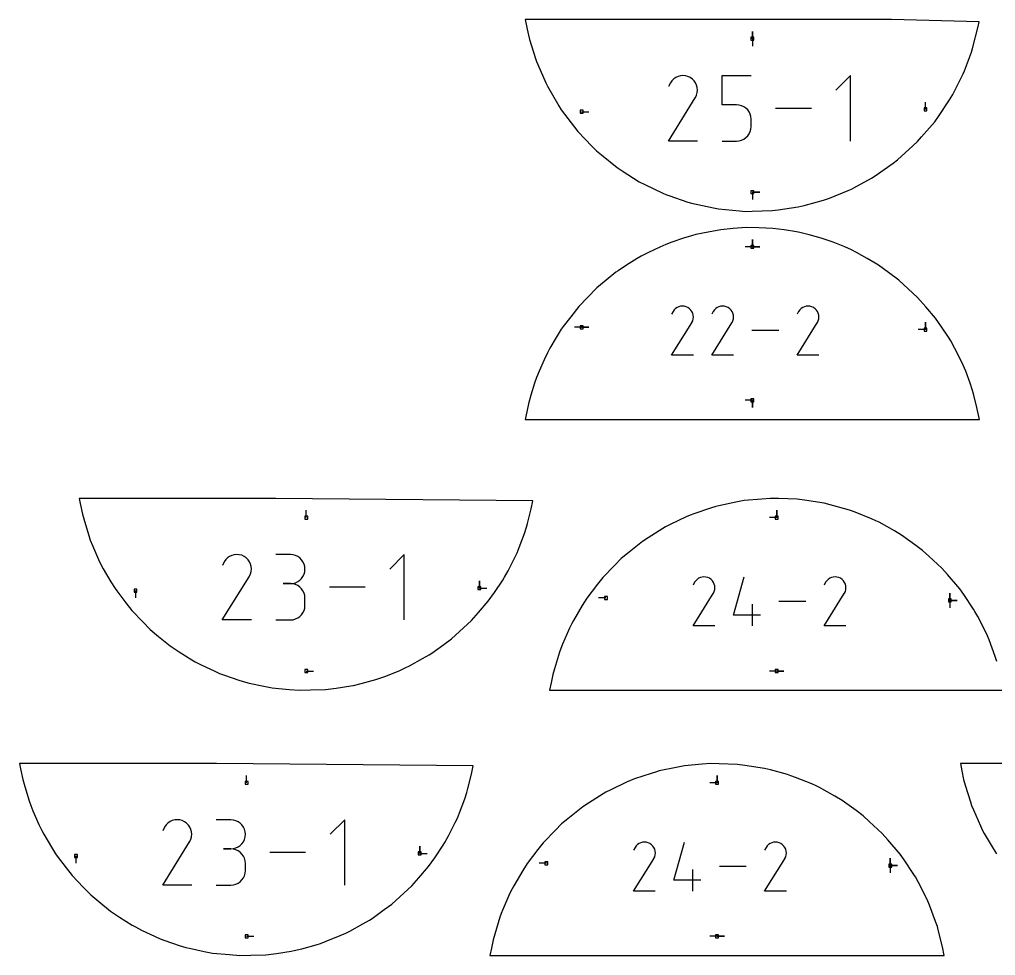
# Model space of a CAD drawing. Extents: x 0 to 800, y 0 to 1000.
# Drawn here: x 343.5 to 534.2, y 234.8 to 417.6 of the extents above; entities that cross this region are included whole.
import ezdxf

# ---------------------------------------------------------------- set-up
doc = ezdxf.new("R2010")
doc.units = 0
doc.header["$MEASUREMENT"] = 0
for name, color, linetype in [('annotation', 7, 'Continuous'), ('boundary', 7, 'Continuous'), ('hole', 7, 'Continuous')]:
    doc.layers.add(name, color=color, linetype=linetype)

msp = doc.modelspace()

# ---------------------------------------------------------------- linework, layer by layer
at = {"layer": 'annotation', "color": 1}
for p, q in [((486.708751, 413.885372), (486.708751, 415.314122)), ((486.708751, 413.885372), (486.708751, 415.314122)), ((486.708751, 415.314122), (486.708751, 413.885372)), ((486.708751, 413.885372), (486.708751, 412.456622)), ((471.749075, 406.295895), (471.345951, 406.017911)), ((472.1897, 406.498978), (471.749075, 406.295895)), ((472.657033, 406.624356), (472.1897, 406.498978)), ((473.140283, 406.669225), (472.657033, 406.624356)), ((473.628659, 406.630783), (473.140283, 406.669225)), ((474.111368, 406.506225), (473.628659, 406.630783)), ((474.57762, 406.292749), (474.111368, 406.506225)), ((474.994632, 405.99663), (474.57762, 406.292749)), ((474.57762, 406.292749), (474.57762, 406.292749)), ((480.784055, 400.978401), (480.784055, 406.669537)), ((480.784055, 406.669537), (486.459964, 406.669537)), ((505.874425, 406.669537), (503.033264, 403.827575)), ((505.874425, 393.889526), (505.874425, 406.669537)), ((470.695369, 405.248452), (470.322692, 404.533554)), ((470.991118, 405.667829), (470.695369, 405.248452)), ((471.345951, 406.017911), (470.991118, 405.667829)), ((475.343299, 405.64129), (474.994632, 405.99663)), ((475.620521, 405.237618), (475.343299, 405.64129)), ((475.823198, 404.796505), (475.620521, 405.237618)), ((475.94823, 404.328842), (475.823198, 404.796505)), ((475.992516, 403.845519), (475.94823, 404.328842)), ((475.565673, 402.340515), (475.571685, 402.348339)), ((475.571685, 402.348339), (475.57748, 402.356296)), ((475.57748, 402.356296), (475.583097, 402.36445)), ((475.583097, 402.36445), (475.588575, 402.372868)), ((475.588575, 402.372868), (475.593955, 402.381616)), ((475.593955, 402.381616), (475.599275, 402.390759)), ((475.599275, 402.390759), (475.604575, 402.400365)), ((475.604575, 402.400365), (475.609895, 402.410498)), ((475.609895, 402.410498), (475.826448, 402.875456)), ((475.609895, 402.410498), (475.609895, 402.410498)), ((475.826448, 402.875456), (475.952955, 403.357427)), ((475.952955, 403.357427), (475.992516, 403.845519)), ((470.314677, 393.889422), (475.559403, 402.332757)), ((475.559403, 402.332757), (475.565673, 402.340515)), ((475.559403, 402.332757), (475.559403, 402.332757)), ((483.622009, 400.978401), (480.784055, 400.978401)), ((484.131578, 400.932851), (483.622009, 400.978401)), ((484.61141, 400.801482), (484.131578, 400.932851)), ((485.053439, 400.592218), (484.61141, 400.801482)), ((485.449596, 400.312979), (485.053439, 400.592218)), ((520.538358, 400.083436), (520.538358, 401.512186)), ((453.355395, 399.607186), (454.784145, 399.607186)), ((485.791816, 399.971689), (485.449596, 400.312979)), ((486.07203, 399.576269), (485.791816, 399.971689)), ((486.28217, 399.134641), (486.07203, 399.576269)), ((486.414171, 398.654729), (486.28217, 399.134641)), ((486.459964, 398.144454), (486.414171, 398.654729)), ((498.241562, 400.279531), (491.25367, 400.279531)), ((486.414144, 396.220163), (486.459964, 396.730686)), ((486.459964, 396.730686), (486.459964, 398.144454)), ((486.459964, 398.144454), (486.459964, 398.144454)), ((485.449267, 394.557955), (485.791552, 394.900443)), ((485.791552, 394.900443), (486.071851, 395.297)), ((486.071851, 395.297), (486.282078, 395.739588)), ((486.282078, 395.739588), (486.414144, 396.220163)), ((475.990586, 393.889422), (470.314677, 393.889422)), ((480.784055, 393.889526), (483.622009, 393.889526)), ((483.622009, 393.889526), (484.131367, 393.935323)), ((483.622009, 393.889526), (483.622009, 393.889526)), ((484.131367, 393.935323), (484.611087, 394.067354)), ((484.611087, 394.067354), (485.053083, 394.277579)), ((485.053083, 394.277579), (485.449267, 394.557955)), ((486.708751, 383.899798), (488.137501, 383.899798)), ((486.708751, 383.899798), (488.137501, 383.899798)), ((488.137501, 383.899798), (486.708751, 383.899798)), ((486.708751, 383.899798), (486.708751, 382.471048)), ((486.708751, 373.228767), (486.708751, 374.657517)), ((486.708751, 373.228767), (486.708751, 374.657517)), ((486.708751, 374.657517), (486.708751, 373.228767)), ((486.708751, 373.228767), (486.708751, 374.657517)), ((486.708751, 374.657517), (486.708751, 373.228767)), ((486.708751, 373.228767), (485.280001, 373.228767)), ((486.708751, 373.228767), (488.137501, 373.228767)), ((486.708751, 373.228767), (488.137501, 373.228767)), ((488.137501, 373.228767), (486.708751, 373.228767)), ((471.207477, 360.575589), (470.927969, 360.039415)), ((471.429289, 360.890121), (471.207477, 360.575589)), ((471.695413, 361.152683), (471.429289, 360.890121)), ((471.997757, 361.361171), (471.695413, 361.152683)), ((472.328225, 361.513483), (471.997757, 361.361171)), ((472.678725, 361.607516), (472.328225, 361.513483)), ((473.041163, 361.641168), (472.678725, 361.607516)), ((473.407444, 361.612337), (473.041163, 361.641168)), ((473.769476, 361.518918), (473.407444, 361.612337)), ((474.119165, 361.358811), (473.769476, 361.518918)), ((474.431924, 361.136722), (474.119165, 361.358811)), ((474.119165, 361.358811), (474.119165, 361.358811)), ((474.693424, 360.870217), (474.431924, 361.136722)), ((474.901341, 360.567463), (474.693424, 360.870217)), ((475.053349, 360.236628), (474.901341, 360.567463)), ((479.060234, 360.575589), (478.780726, 360.039415)), ((479.282045, 360.890121), (479.060234, 360.575589)), ((479.54817, 361.152683), (479.282045, 360.890121)), ((479.850513, 361.361171), (479.54817, 361.152683)), ((480.180982, 361.513483), (479.850513, 361.361171)), ((480.531482, 361.607516), (480.180982, 361.513483)), ((480.893919, 361.641168), (480.531482, 361.607516)), ((481.260201, 361.612337), (480.893919, 361.641168)), ((481.622233, 361.518918), (481.260201, 361.612337)), ((481.971922, 361.358811), (481.622233, 361.518918)), ((482.284681, 361.136722), (481.971922, 361.358811)), ((481.971922, 361.358811), (481.971922, 361.358811)), ((482.546181, 360.870217), (482.284681, 361.136722)), ((482.754098, 360.567463), (482.546181, 360.870217)), ((482.906106, 360.236628), (482.754098, 360.567463)), ((495.748287, 360.575589), (495.468779, 360.039415)), ((495.970099, 360.890121), (495.748287, 360.575589)), ((496.236223, 361.152683), (495.970099, 360.890121)), ((496.538567, 361.361171), (496.236223, 361.152683)), ((496.869035, 361.513483), (496.538567, 361.361171)), ((497.219535, 361.607516), (496.869035, 361.513483)), ((497.581973, 361.641168), (497.219535, 361.607516)), ((497.948255, 361.612337), (497.581973, 361.641168)), ((498.310287, 361.518918), (497.948255, 361.612337)), ((498.659975, 361.358811), (498.310287, 361.518918)), ((498.972734, 361.136722), (498.659975, 361.358811)), ((498.659975, 361.358811), (498.659975, 361.358811)), ((499.234235, 360.870217), (498.972734, 361.136722)), ((499.442151, 360.567463), (499.234235, 360.870217)), ((499.594159, 360.236628), (499.442151, 360.567463)), ((474.893371, 358.447123), (475.055786, 358.795842)), ((475.147123, 359.885881), (475.053349, 360.236628)), ((475.055786, 358.795842), (475.150666, 359.15732)), ((475.180337, 359.523389), (475.147123, 359.885881)), ((475.150666, 359.15732), (475.180337, 359.523389)), ((482.746128, 358.447123), (482.908543, 358.795842)), ((482.999879, 359.885881), (482.906106, 360.236628)), ((482.908543, 358.795842), (483.003423, 359.15732)), ((483.033094, 359.523389), (482.999879, 359.885881)), ((483.003423, 359.15732), (483.033094, 359.523389)), ((499.434181, 358.447123), (499.596597, 358.795842)), ((499.687933, 359.885881), (499.594159, 360.236628)), ((499.596597, 358.795842), (499.691477, 359.15732)), ((499.721147, 359.523389), (499.687933, 359.885881)), ((499.691477, 359.15732), (499.721147, 359.523389)), ((453.355395, 357.521469), (451.926645, 357.521469)), ((453.355395, 357.521469), (454.784145, 357.521469)), ((453.355395, 357.521469), (454.784145, 357.521469)), ((454.784145, 357.521469), (453.355395, 357.521469)), ((470.921958, 352.056316), (474.855502, 358.388817)), ((474.855502, 358.388817), (474.860205, 358.394636)), ((474.855502, 358.388817), (474.855502, 358.388817)), ((474.860205, 358.394636), (474.864714, 358.400504)), ((474.864714, 358.400504), (474.86906, 358.406471)), ((474.86906, 358.406471), (474.873273, 358.412587)), ((474.873273, 358.412587), (474.877382, 358.4189)), ((474.877382, 358.4189), (474.881416, 358.425461)), ((474.881416, 358.425461), (474.885406, 358.432319)), ((474.885406, 358.432319), (474.889381, 358.439523)), ((474.889381, 358.439523), (474.893371, 358.447123)), ((474.893371, 358.447123), (474.893371, 358.447123)), ((478.774715, 352.056316), (482.708259, 358.388817)), ((482.708259, 358.388817), (482.712962, 358.394636)), ((482.708259, 358.388817), (482.708259, 358.388817)), ((482.712962, 358.394636), (482.717471, 358.400504)), ((482.717471, 358.400504), (482.721817, 358.406471)), ((482.721817, 358.406471), (482.72603, 358.412587)), ((482.72603, 358.412587), (482.730138, 358.4189)), ((482.730138, 358.4189), (482.734173, 358.425461)), ((482.734173, 358.425461), (482.738163, 358.432319)), ((482.738163, 358.432319), (482.742138, 358.439523)), ((482.742138, 358.439523), (482.746128, 358.447123)), ((482.746128, 358.447123), (482.746128, 358.447123)), ((491.868568, 356.848898), (486.62765, 356.848898)), ((495.462769, 352.056316), (499.396313, 358.388817)), ((499.396313, 358.388817), (499.401015, 358.394636)), ((499.396313, 358.388817), (499.396313, 358.388817)), ((499.401015, 358.394636), (499.405524, 358.400504)), ((499.405524, 358.400504), (499.409871, 358.406471)), ((499.409871, 358.406471), (499.414083, 358.412587)), ((499.414083, 358.412587), (499.418192, 358.4189)), ((499.418192, 358.4189), (499.422226, 358.425461)), ((499.422226, 358.425461), (499.426216, 358.432319)), ((499.426216, 358.432319), (499.430191, 358.439523)), ((499.430191, 358.439523), (499.434181, 358.447123)), ((499.434181, 358.447123), (499.434181, 358.447123)), ((520.538358, 357.045219), (519.109608, 357.045219)), ((520.538358, 357.045219), (520.538358, 358.473969)), ((520.538358, 357.045219), (520.538358, 358.473969)), ((520.538358, 358.473969), (520.538358, 357.045219)), ((475.17889, 352.056316), (470.921958, 352.056316)), ((483.031646, 352.056316), (478.774715, 352.056316)), ((499.7197, 352.056316), (495.462769, 352.056316)), ((486.708751, 343.242469), (485.280001, 343.242469)), ((486.708751, 343.242469), (486.708751, 341.813719)), ((486.708751, 343.242469), (486.708751, 341.813719)), ((486.708751, 341.813719), (486.708751, 343.242469)), ((399.54231, 320.333555), (399.54231, 321.762305)), ((491.458514, 320.333194), (491.458514, 321.761944)), ((491.458514, 320.333194), (491.458514, 321.761944)), ((491.458514, 321.761944), (491.458514, 320.333194)), ((491.458514, 320.333194), (490.029764, 320.333194)), ((384.582634, 312.743717), (384.17951, 312.465733)), ((385.023259, 312.946799), (384.582634, 312.743717)), ((385.490592, 313.072177), (385.023259, 312.946799)), ((385.973842, 313.117047), (385.490592, 313.072177)), ((386.462218, 313.078604), (385.973842, 313.117047)), ((386.944927, 312.954047), (386.462218, 313.078604)), ((387.411179, 312.74057), (386.944927, 312.954047)), ((387.828191, 312.444452), (387.411179, 312.74057)), ((387.411179, 312.74057), (387.411179, 312.74057)), ((396.455568, 313.102531), (393.617614, 313.102531)), ((396.965981, 313.056718), (396.455568, 313.102531)), ((397.446262, 312.92469), (396.965981, 313.056718)), ((397.888423, 312.714567), (397.446262, 312.92469)), ((418.707984, 313.117358), (415.866823, 310.275397)), ((418.707984, 300.337347), (418.707984, 313.117358)), ((383.528928, 311.696274), (383.156251, 310.981375)), ((383.824677, 312.11565), (383.528928, 311.696274)), ((384.17951, 312.465733), (383.824677, 312.11565)), ((388.176858, 312.089111), (387.828191, 312.444452)), ((388.45408, 311.685439), (388.176858, 312.089111)), ((388.656757, 311.244326), (388.45408, 311.685439)), ((388.781789, 310.776663), (388.656757, 311.244326)), ((398.284475, 312.434471), (397.888423, 312.714567)), ((398.62643, 312.092521), (398.284475, 312.434471)), ((398.906301, 311.696838), (398.62643, 312.092521)), ((399.116099, 311.25554), (398.906301, 311.696838)), ((399.247835, 310.776749), (399.116099, 311.25554)), ((388.443454, 308.858319), (388.660007, 309.323278)), ((388.660007, 309.323278), (388.786514, 309.805248)), ((388.826075, 310.29334), (388.781789, 310.776663)), ((388.786514, 309.805248), (388.826075, 310.29334)), ((398.906301, 308.834691), (399.116099, 309.277385)), ((399.116099, 309.277385), (399.247835, 309.758034)), ((399.293523, 310.268584), (399.247835, 310.776749)), ((399.247835, 309.758034), (399.293523, 310.268584)), ((399.293523, 310.268584), (399.293523, 310.268584)), ((383.148236, 300.337243), (388.392962, 308.780578)), ((388.392962, 308.780578), (388.399232, 308.788336)), ((388.392962, 308.780578), (388.392962, 308.780578)), ((388.399232, 308.788336), (388.405244, 308.796161)), ((388.405244, 308.796161), (388.411039, 308.804117)), ((388.411039, 308.804117), (388.416656, 308.812271)), ((388.416656, 308.812271), (388.422134, 308.820689)), ((388.422134, 308.820689), (388.427514, 308.829437)), ((388.427514, 308.829437), (388.432834, 308.838581)), ((388.432834, 308.838581), (388.438134, 308.848186)), ((388.438134, 308.848186), (388.443454, 308.858319)), ((388.443454, 308.858319), (388.443454, 308.858319)), ((396.455568, 307.426623), (395.034588, 307.426623)), ((395.034588, 307.426623), (396.455568, 307.426623)), ((396.455568, 307.426623), (396.965981, 307.472447)), ((396.965981, 307.380809), (396.455568, 307.426623)), ((396.455568, 307.426623), (396.455568, 307.426623)), ((396.965981, 307.472447), (397.446262, 307.604552)), ((397.446262, 307.248781), (396.965981, 307.380809)), ((397.446262, 307.604552), (397.888423, 307.814883)), ((397.888423, 307.038659), (397.446262, 307.248781)), ((397.888423, 307.814883), (398.284475, 308.095386)), ((398.284475, 306.758563), (397.888423, 307.038659)), ((398.284475, 308.095386), (398.62643, 308.438007)), ((398.62643, 308.438007), (398.906301, 308.834691)), ((433.371917, 306.531258), (433.371917, 307.960008)), ((433.371917, 306.531258), (433.371917, 307.960008)), ((433.371917, 307.960008), (433.371917, 306.531258)), ((475.425396, 307.680377), (475.145888, 307.144204)), ((475.647208, 307.99491), (475.425396, 307.680377)), ((475.913332, 308.257472), (475.647208, 307.99491)), ((476.215676, 308.46596), (475.913332, 308.257472)), ((476.546144, 308.618272), (476.215676, 308.46596)), ((476.896644, 308.712305), (476.546144, 308.618272)), ((477.259082, 308.745957), (476.896644, 308.712305)), ((477.625364, 308.717125), (477.259082, 308.745957)), ((477.987396, 308.623707), (477.625364, 308.717125)), ((478.337084, 308.4636), (477.987396, 308.623707)), ((478.649843, 308.241511), (478.337084, 308.4636)), ((478.337084, 308.4636), (478.337084, 308.4636)), ((478.911344, 307.975006), (478.649843, 308.241511)), ((479.11926, 307.672252), (478.911344, 307.975006)), ((479.271268, 307.341417), (479.11926, 307.672252)), ((479.365042, 306.99067), (479.271268, 307.341417)), ((482.991911, 301.292053), (485.117371, 308.746191)), ((501.029894, 307.680377), (500.750386, 307.144204)), ((501.251706, 307.99491), (501.029894, 307.680377)), ((501.51783, 308.257472), (501.251706, 307.99491)), ((501.820174, 308.46596), (501.51783, 308.257472)), ((502.150642, 308.618272), (501.820174, 308.46596)), ((502.501142, 308.712305), (502.150642, 308.618272)), ((502.86358, 308.745957), (502.501142, 308.712305)), ((503.229861, 308.717125), (502.86358, 308.745957)), ((503.591893, 308.623707), (503.229861, 308.717125)), ((503.941582, 308.4636), (503.591893, 308.623707)), ((504.254341, 308.241511), (503.941582, 308.4636)), ((503.941582, 308.4636), (503.941582, 308.4636)), ((504.515841, 307.975006), (504.254341, 308.241511)), ((504.723758, 307.672252), (504.515841, 307.975006)), ((504.875766, 307.341417), (504.723758, 307.672252)), ((504.96954, 306.99067), (504.875766, 307.341417)), ((366.188954, 306.055008), (366.188954, 304.626258)), ((398.62643, 306.416613), (398.284475, 306.758563)), ((398.906301, 306.020929), (398.62643, 306.416613)), ((399.116099, 305.579631), (398.906301, 306.020929)), ((399.247835, 305.10084), (399.116099, 305.579631)), ((399.293523, 304.592676), (399.247835, 305.10084)), ((411.075121, 306.727353), (404.087229, 306.727353)), ((433.371917, 306.531258), (434.800667, 306.531258)), ((475.139877, 299.161105), (479.073422, 305.493606)), ((479.073422, 305.493606), (479.078124, 305.499425)), ((479.073422, 305.493606), (479.073422, 305.493606)), ((479.078124, 305.499425), (479.082633, 305.505293)), ((479.082633, 305.505293), (479.08698, 305.51126)), ((479.08698, 305.51126), (479.091192, 305.517376)), ((479.091192, 305.517376), (479.095301, 305.523689)), ((479.095301, 305.523689), (479.099335, 305.53025)), ((479.099335, 305.53025), (479.103325, 305.537108)), ((479.103325, 305.537108), (479.1073, 305.544312)), ((479.1073, 305.544312), (479.11129, 305.551912)), ((479.11129, 305.551912), (479.273706, 305.900631)), ((479.11129, 305.551912), (479.11129, 305.551912)), ((479.273706, 305.900631), (479.368586, 306.262109)), ((479.398256, 306.628178), (479.365042, 306.99067)), ((479.368586, 306.262109), (479.398256, 306.628178)), ((500.744375, 299.161105), (504.677919, 305.493606)), ((504.677919, 305.493606), (504.682622, 305.499425)), ((504.677919, 305.493606), (504.677919, 305.493606)), ((504.682622, 305.499425), (504.687131, 305.505293)), ((504.687131, 305.505293), (504.691477, 305.51126)), ((504.691477, 305.51126), (504.69569, 305.517376)), ((504.69569, 305.517376), (504.699799, 305.523689)), ((504.699799, 305.523689), (504.703833, 305.53025)), ((504.703833, 305.53025), (504.707823, 305.537108)), ((504.707823, 305.537108), (504.711798, 305.544312)), ((504.711798, 305.544312), (504.715788, 305.551912)), ((504.715788, 305.551912), (504.878203, 305.900631)), ((504.715788, 305.551912), (504.715788, 305.551912)), ((504.878203, 305.900631), (504.973083, 306.262109)), ((505.002754, 306.628178), (504.96954, 306.99067)), ((504.973083, 306.262109), (505.002754, 306.628178)), ((525.288121, 304.150008), (525.288121, 305.578758)), ((525.288121, 304.150008), (525.288121, 305.578758)), ((525.288121, 305.578758), (525.288121, 304.150008)), ((525.288121, 304.150008), (525.288121, 305.578758)), ((525.288121, 305.578758), (525.288121, 304.150008)), ((399.293523, 303.171695), (399.293523, 304.592676)), ((399.293523, 304.592676), (399.293523, 304.592676)), ((458.105158, 304.626258), (456.676408, 304.626258)), ((486.718679, 299.161183), (486.718679, 303.418114)), ((497.150175, 303.953687), (491.909257, 303.953687)), ((525.288121, 304.150008), (526.716871, 304.150008)), ((525.288121, 304.150008), (526.716871, 304.150008)), ((526.716871, 304.150008), (525.288121, 304.150008)), ((525.288121, 304.150008), (525.288121, 302.721258)), ((398.284475, 301.005544), (398.62643, 301.347428)), ((398.62643, 301.347428), (398.906301, 301.743085)), ((398.906301, 301.743085), (399.116099, 302.184416)), ((399.116099, 302.184416), (399.247835, 302.663319)), ((399.247835, 302.663319), (399.293523, 303.171695)), ((488.313977, 301.292053), (482.991911, 301.292053)), ((388.824145, 300.337243), (383.148236, 300.337243)), ((393.617614, 300.337748), (396.455568, 300.337748)), ((396.455568, 300.337748), (396.965981, 300.383535)), ((396.455568, 300.337748), (396.455568, 300.337748)), ((396.965981, 300.383535), (397.446262, 300.515497)), ((397.446262, 300.515497), (397.888423, 300.725534)), ((397.888423, 300.725534), (398.284475, 301.005544)), ((479.396809, 299.161105), (475.139877, 299.161105)), ((505.001307, 299.161105), (500.744375, 299.161105)), ((399.54231, 290.347258), (400.97106, 290.347258)), ((491.458514, 290.34762), (490.029764, 290.34762)), ((491.458514, 290.34762), (492.887264, 290.34762)), ((491.458514, 290.34762), (492.887264, 290.34762)), ((492.887264, 290.34762), (491.458514, 290.34762)), ((387.896586, 268.511128), (387.896586, 269.939878)), ((479.81279, 268.510767), (479.81279, 269.939517)), ((479.81279, 268.510767), (479.81279, 269.939517)), ((479.81279, 269.939517), (479.81279, 268.510767)), ((479.81279, 268.510767), (478.38404, 268.510767)), ((373.844868, 261.24975), (373.377535, 261.124372)), ((374.328118, 261.29462), (373.844868, 261.24975)), ((374.816494, 261.256177), (374.328118, 261.29462)), ((375.299203, 261.13162), (374.816494, 261.256177)), ((384.809844, 261.280104), (381.97189, 261.280104)), ((385.320257, 261.234291), (384.809844, 261.280104)), ((407.06226, 261.294931), (404.221099, 258.45297)), ((407.06226, 248.51492), (407.06226, 261.294931)), ((371.883204, 259.873847), (371.510527, 259.158948)), ((372.178953, 260.293223), (371.883204, 259.873847)), ((372.533786, 260.643306), (372.178953, 260.293223)), ((372.93691, 260.92129), (372.533786, 260.643306)), ((373.377535, 261.124372), (372.93691, 260.92129)), ((375.765455, 260.918143), (375.299203, 261.13162)), ((376.182467, 260.622025), (375.765455, 260.918143)), ((375.765455, 260.918143), (375.765455, 260.918143)), ((376.531134, 260.266684), (376.182467, 260.622025)), ((376.808356, 259.863012), (376.531134, 260.266684)), ((377.011033, 259.421899), (376.808356, 259.863012)), ((377.136065, 258.954236), (377.011033, 259.421899)), ((385.800538, 261.102263), (385.320257, 261.234291)), ((386.242699, 260.89214), (385.800538, 261.102263)), ((386.638751, 260.612044), (386.242699, 260.89214)), ((386.980706, 260.270094), (386.638751, 260.612044)), ((387.260577, 259.874411), (386.980706, 260.270094)), ((387.470375, 259.433113), (387.260577, 259.874411)), ((387.602111, 258.954322), (387.470375, 259.433113)), ((376.79773, 257.035892), (377.014283, 257.500851)), ((377.014283, 257.500851), (377.14079, 257.982821)), ((377.180351, 258.470913), (377.136065, 258.954236)), ((377.14079, 257.982821), (377.180351, 258.470913)), ((387.260577, 257.012264), (387.470375, 257.454958)), ((387.470375, 257.454958), (387.602111, 257.935607)), ((387.647799, 258.446157), (387.602111, 258.954322)), ((387.602111, 257.935607), (387.647799, 258.446157)), ((387.647799, 258.446157), (387.647799, 258.446157)), ((371.502512, 248.514816), (376.747238, 256.958151)), ((376.747238, 256.958151), (376.753508, 256.965909)), ((376.747238, 256.958151), (376.747238, 256.958151)), ((376.753508, 256.965909), (376.75952, 256.973734)), ((376.75952, 256.973734), (376.765315, 256.98169)), ((376.765315, 256.98169), (376.770932, 256.989844)), ((376.770932, 256.989844), (376.77641, 256.998262)), ((376.77641, 256.998262), (376.78179, 257.00701)), ((376.78179, 257.00701), (376.78711, 257.016154)), ((376.78711, 257.016154), (376.79241, 257.025759)), ((376.79241, 257.025759), (376.79773, 257.035892)), ((376.79773, 257.035892), (376.79773, 257.035892)), ((384.809844, 255.604196), (383.388864, 255.604196)), ((383.388864, 255.604196), (384.809844, 255.604196)), ((384.809844, 255.604196), (385.320257, 255.65002)), ((385.320257, 255.558382), (384.809844, 255.604196)), ((384.809844, 255.604196), (384.809844, 255.604196)), ((385.320257, 255.65002), (385.800538, 255.782125)), ((385.800538, 255.426354), (385.320257, 255.558382)), ((385.800538, 255.782125), (386.242699, 255.992456)), ((386.242699, 255.992456), (386.638751, 256.272959)), ((386.638751, 256.272959), (386.980706, 256.61558)), ((386.980706, 256.61558), (387.260577, 257.012264)), ((421.726193, 254.708831), (421.726193, 256.137581)), ((421.726193, 254.708831), (421.726193, 256.137581)), ((421.726193, 256.137581), (421.726193, 254.708831)), ((463.779672, 255.85795), (463.500164, 255.321777)), ((464.001484, 256.172483), (463.779672, 255.85795)), ((464.267608, 256.435045), (464.001484, 256.172483)), ((464.569952, 256.643533), (464.267608, 256.435045)), ((464.90042, 256.795845), (464.569952, 256.643533)), ((465.25092, 256.889878), (464.90042, 256.795845)), ((465.613358, 256.92353), (465.25092, 256.889878)), ((465.97964, 256.894698), (465.613358, 256.92353)), ((466.341672, 256.80128), (465.97964, 256.894698)), ((466.69136, 256.641173), (466.341672, 256.80128)), ((467.004119, 256.419084), (466.69136, 256.641173)), ((466.69136, 256.641173), (466.69136, 256.641173)), ((467.26562, 256.152579), (467.004119, 256.419084)), ((467.473536, 255.849825), (467.26562, 256.152579)), ((467.625544, 255.51899), (467.473536, 255.849825)), ((467.719318, 255.168243), (467.625544, 255.51899)), ((471.346187, 249.469626), (473.471647, 256.923764)), ((489.38417, 255.85795), (489.104662, 255.321777)), ((489.605982, 256.172483), (489.38417, 255.85795)), ((489.872106, 256.435045), (489.605982, 256.172483)), ((490.17445, 256.643533), (489.872106, 256.435045)), ((490.504918, 256.795845), (490.17445, 256.643533)), ((490.855418, 256.889878), (490.504918, 256.795845)), ((491.217856, 256.92353), (490.855418, 256.889878)), ((491.584137, 256.894698), (491.217856, 256.92353)), ((491.946169, 256.80128), (491.584137, 256.894698)), ((492.295858, 256.641173), (491.946169, 256.80128)), ((492.608617, 256.419084), (492.295858, 256.641173)), ((492.295858, 256.641173), (492.295858, 256.641173)), ((492.870117, 256.152579), (492.608617, 256.419084)), ((493.078034, 255.849825), (492.870117, 256.152579)), ((493.230042, 255.51899), (493.078034, 255.849825)), ((493.323816, 255.168243), (493.230042, 255.51899)), ((354.54323, 254.232581), (354.54323, 252.803831)), ((386.242699, 255.216232), (385.800538, 255.426354)), ((386.638751, 254.936136), (386.242699, 255.216232)), ((386.980706, 254.594186), (386.638751, 254.936136)), ((387.260577, 254.198502), (386.980706, 254.594186)), ((387.470375, 253.757204), (387.260577, 254.198502)), ((387.602111, 253.278413), (387.470375, 253.757204)), ((399.429397, 254.904926), (392.441505, 254.904926)), ((421.726193, 254.708831), (423.154943, 254.708831)), ((463.494153, 247.338678), (467.427698, 253.671179)), ((467.427698, 253.671179), (467.4324, 253.676998)), ((467.427698, 253.671179), (467.427698, 253.671179)), ((467.4324, 253.676998), (467.436909, 253.682866)), ((467.436909, 253.682866), (467.441256, 253.688833)), ((467.441256, 253.688833), (467.445468, 253.694949)), ((467.445468, 253.694949), (467.449577, 253.701262)), ((467.449577, 253.701262), (467.453611, 253.707823)), ((467.453611, 253.707823), (467.457601, 253.714681)), ((467.457601, 253.714681), (467.461576, 253.721885)), ((467.461576, 253.721885), (467.465566, 253.729485)), ((467.465566, 253.729485), (467.627982, 254.078204)), ((467.465566, 253.729485), (467.465566, 253.729485)), ((467.627982, 254.078204), (467.722862, 254.439682)), ((467.752532, 254.805751), (467.719318, 255.168243)), ((467.722862, 254.439682), (467.752532, 254.805751)), ((489.098651, 247.338678), (493.032195, 253.671179)), ((493.032195, 253.671179), (493.036898, 253.676998)), ((493.032195, 253.671179), (493.032195, 253.671179)), ((493.036898, 253.676998), (493.041407, 253.682866)), ((493.041407, 253.682866), (493.045753, 253.688833)), ((493.045753, 253.688833), (493.049966, 253.694949)), ((493.049966, 253.694949), (493.054075, 253.701262)), ((493.054075, 253.701262), (493.058109, 253.707823)), ((493.058109, 253.707823), (493.062099, 253.714681)), ((493.062099, 253.714681), (493.066074, 253.721885)), ((493.066074, 253.721885), (493.070064, 253.729485)), ((493.070064, 253.729485), (493.232479, 254.078204)), ((493.070064, 253.729485), (493.070064, 253.729485)), ((493.232479, 254.078204), (493.327359, 254.439682)), ((493.35703, 254.805751), (493.323816, 255.168243)), ((493.327359, 254.439682), (493.35703, 254.805751)), ((513.642397, 252.327581), (513.642397, 253.756331)), ((513.642397, 252.327581), (513.642397, 253.756331)), ((513.642397, 253.756331), (513.642397, 252.327581)), ((513.642397, 252.327581), (513.642397, 253.756331)), ((513.642397, 253.756331), (513.642397, 252.327581)), ((387.647799, 252.770249), (387.602111, 253.278413)), ((387.647799, 251.349268), (387.647799, 252.770249)), ((387.647799, 252.770249), (387.647799, 252.770249)), ((446.459434, 252.803831), (445.030684, 252.803831)), ((485.504451, 252.13126), (480.263533, 252.13126)), ((513.642397, 252.327581), (515.071147, 252.327581)), ((513.642397, 252.327581), (515.071147, 252.327581)), ((515.071147, 252.327581), (513.642397, 252.327581)), ((513.642397, 252.327581), (513.642397, 250.898831)), ((386.980706, 249.525001), (387.260577, 249.920658)), ((387.260577, 249.920658), (387.470375, 250.361989)), ((387.470375, 250.361989), (387.602111, 250.840892)), ((387.602111, 250.840892), (387.647799, 251.349268)), ((475.072955, 247.338756), (475.072955, 251.595687)), ((377.178421, 248.514816), (371.502512, 248.514816)), ((381.97189, 248.515321), (384.809844, 248.515321)), ((384.809844, 248.515321), (385.320257, 248.561108)), ((384.809844, 248.515321), (384.809844, 248.515321)), ((385.320257, 248.561108), (385.800538, 248.69307)), ((385.800538, 248.69307), (386.242699, 248.903107)), ((386.242699, 248.903107), (386.638751, 249.183117)), ((386.638751, 249.183117), (386.980706, 249.525001)), ((476.668253, 249.469626), (471.346187, 249.469626)), ((467.751085, 247.338678), (463.494153, 247.338678)), ((493.355583, 247.338678), (489.098651, 247.338678)), ((387.896586, 238.524831), (389.325336, 238.524831)), ((479.81279, 238.525193), (478.38404, 238.525193)), ((479.81279, 238.525193), (481.24154, 238.525193)), ((479.81279, 238.525193), (481.24154, 238.525193)), ((481.24154, 238.525193), (479.81279, 238.525193))]:
    msp.add_line(p, q, dxfattribs=at)
at = {"layer": 'boundary', "color": 5}
for p, q in [((513.922705, 417.633569), (442.338149, 417.633569)), ((442.338149, 417.633569), (442.719036, 415.776296)), ((530.999129, 417.173506), (513.922705, 417.633569)), ((442.719036, 415.776296), (442.967714, 414.563697)), ((529.746798, 411.991013), (530.795275, 416.251803)), ((530.795275, 416.251803), (530.999129, 417.173506)), ((442.967714, 414.563697), (443.197457, 413.743335)), ((443.197457, 413.743335), (444.344558, 409.986922)), ((529.50169, 411.271774), (529.746798, 411.991013)), ((444.344558, 409.986922), (444.524865, 409.464493)), ((528.134075, 407.589913), (529.50169, 411.271774)), ((444.524865, 409.464493), (444.774932, 408.845304)), ((444.774932, 408.845304), (446.35826, 405.250931)), ((525.852022, 402.9777), (527.645503, 406.471964)), ((527.645503, 406.471964), (527.890307, 406.993013)), ((527.890307, 406.993013), (528.134075, 407.589913)), ((446.35826, 405.250931), (446.674179, 404.585253)), ((446.674179, 404.585253), (448.901069, 400.777731)), ((525.251091, 401.915911), (525.852022, 402.9777)), ((448.901069, 400.777731), (449.385491, 399.994462)), ((523.056922, 398.658291), (525.251091, 401.915911)), ((449.385491, 399.994462), (451.939166, 396.626373)), ((522.350001, 397.663919), (523.056922, 398.658291)), ((451.939166, 396.626373), (452.620743, 395.756571)), ((519.785938, 394.688678), (522.350001, 397.663919)), ((452.620743, 395.756571), (455.43215, 392.851591)), ((455.43215, 392.851591), (456.283675, 391.977852)), ((515.062704, 390.189993), (518.085147, 392.943518)), ((518.085147, 392.943518), (518.980521, 393.772262)), ((518.980521, 393.772262), (519.785938, 394.688678)), ((456.283675, 391.977852), (457.220524, 391.196298)), ((457.220524, 391.196298), (460.27044, 388.721533)), ((510.730806, 387.081749), (514.211352, 389.560128)), ((514.211352, 389.560128), (515.062704, 390.189993)), ((460.27044, 388.721533), (461.282685, 388.04045)), ((461.282685, 388.04045), (464.603894, 385.943772)), ((464.603894, 385.943772), (465.680804, 385.370379)), ((465.680804, 385.370379), (469.226681, 383.681235)), ((506.534638, 384.746071), (509.974223, 386.642317)), ((509.974223, 386.642317), (510.730806, 387.081749)), ((469.226681, 383.681235), (469.79651, 383.432535)), ((469.79651, 383.432535), (470.356839, 383.22161)), ((501.789924, 382.752761), (505.42964, 384.228877)), ((505.42964, 384.228877), (506.061687, 384.50766)), ((506.061687, 384.50766), (506.534638, 384.746071)), ((470.356839, 383.22161), (474.077609, 381.9637)), ((474.077609, 381.9637), (474.847328, 381.724966)), ((474.847328, 381.724966), (479.092467, 380.813697)), ((496.848848, 381.316642), (500.637604, 382.351923)), ((500.637604, 382.351923), (501.789924, 382.752761)), ((479.092467, 380.813697), (480.064655, 380.626753)), ((480.064655, 380.626753), (484.204886, 380.246211)), ((484.204886, 380.246211), (485.375251, 380.153329)), ((485.375251, 380.153329), (486.640935, 380.183468)), ((486.640935, 380.183468), (490.566865, 380.299856)), ((490.566865, 380.299856), (491.776813, 380.456507)), ((491.776813, 380.456507), (495.661421, 381.036412)), ((495.661421, 381.036412), (496.848848, 381.316642)), ((478.058748, 376.115278), (475.676169, 375.613761)), ((480.535274, 376.566582), (478.058748, 376.115278)), ((482.960446, 376.782779), (480.535274, 376.566582)), ((485.47025, 376.977054), (482.960446, 376.782779)), ((487.986726, 376.912237), (485.47025, 376.977054)), ((490.704567, 376.816428), (487.986726, 376.912237)), ((492.916922, 376.516871), (490.704567, 376.816428)), ((495.325028, 376.157382), (492.916922, 376.516871)), ((495.97779, 376.029227), (495.325028, 376.157382)), ((497.775037, 375.579185), (495.97779, 376.029227)), ((470.952633, 374.130417), (469.79651, 373.695216)), ((473.259173, 374.910207), (470.952633, 374.130417)), ((474.847328, 375.402785), (473.259173, 374.910207)), ((475.676169, 375.613761), (474.847328, 375.402785)), ((500.123723, 374.937404), (497.775037, 375.579185)), ((501.120897, 374.623868), (500.123723, 374.937404)), ((502.501295, 374.110361), (501.120897, 374.623868)), ((504.757589, 373.195302), (502.501295, 374.110361)), ((466.422664, 372.13496), (464.983101, 371.40226)), ((468.620788, 373.182076), (466.422664, 372.13496)), ((469.79651, 373.695216), (468.620788, 373.182076)), ((506.061687, 372.620091), (504.757589, 373.195302)), ((507.037524, 372.128179), (506.061687, 372.620091)), ((509.169755, 370.952678), (507.037524, 372.128179)), ((464.200686, 370.951882), (462.141837, 369.652132)), ((464.983101, 371.40226), (464.200686, 370.951882)), ((510.730806, 370.046002), (509.169755, 370.952678)), ((511.327883, 369.656783), (510.730806, 370.046002)), ((460.053281, 368.246859), (458.162609, 366.712729)), ((460.474672, 368.556091), (460.053281, 368.246859)), ((462.141837, 369.652132), (460.474672, 368.556091)), ((513.306117, 368.237352), (511.327883, 369.656783)), ((515.319561, 366.726425), (513.306117, 368.237352)), ((458.162609, 366.712729), (456.334515, 365.196682)), ((517.166977, 365.016485), (515.319561, 366.726425)), ((456.334515, 365.196682), (454.472672, 363.297377)), ((518.996579, 363.33898), (517.166977, 365.016485)), ((454.472672, 363.297377), (452.776716, 361.550398)), ((520.625257, 361.482209), (518.996579, 363.33898)), ((452.776716, 361.550398), (451.21445, 359.576524)), ((522.477208, 359.300191), (520.625257, 361.482209)), ((451.21445, 359.576524), (449.737018, 357.64122)), ((523.673328, 357.58615), (522.477208, 359.300191)), ((449.38549, 357.133289), (448.385987, 355.517176)), ((449.737018, 357.64122), (449.38549, 357.133289)), ((525.033514, 355.56672), (523.673328, 357.58615)), ((448.385987, 355.517176), (447.147822, 353.420714)), ((525.455717, 354.878084), (525.033514, 355.56672)), ((526.27341, 353.375941), (525.455717, 354.878084)), ((447.147822, 353.420714), (446.674179, 352.542498)), ((527.385206, 351.209813), (526.27341, 353.375941)), ((446.022346, 351.169011), (445.040826, 348.940825)), ((446.674179, 352.542498), (446.022346, 351.169011)), ((527.890307, 350.134738), (527.385206, 351.209813)), ((528.393272, 348.903159), (527.890307, 350.134738)), ((444.524865, 347.663258), (444.15284, 346.585335)), ((445.040826, 348.940825), (444.524865, 347.663258)), ((529.24107, 346.620739), (528.393272, 348.903159)), ((444.15284, 346.585335), (443.441741, 344.256699)), ((529.746798, 345.136738), (529.24107, 346.620739)), ((443.441741, 344.256699), (442.967714, 342.564054)), ((530.006621, 344.222658), (529.746798, 345.136738)), ((530.578518, 341.855987), (530.006621, 344.222658)), ((442.967714, 342.564054), (442.454619, 340.062109)), ((531.079353, 339.494182), (530.578518, 341.855987)), ((442.454619, 340.062109), (442.338149, 339.494182)), ((442.338149, 339.494182), (464.227652, 339.494182)), ((464.227652, 339.494182), (531.079353, 339.494182)), ((393.626228, 324.081842), (355.171708, 324.081842)), ((355.171708, 324.081842), (355.376317, 323.084134)), ((355.376317, 323.084134), (355.801273, 321.01197)), ((443.832688, 323.621779), (393.626228, 324.081842)), ((443.48433, 322.046717), (443.832688, 323.621779)), ((479.597091, 322.508026), (478.55456, 322.184677)), ((480.141177, 322.646519), (479.597091, 322.508026)), ((483.497657, 323.353036), (480.141177, 322.646519)), ((485.123352, 323.649291), (483.497657, 323.353036)), ((488.539836, 323.953861), (485.123352, 323.649291)), ((490.187375, 324.08139), (488.539836, 323.953861)), ((491.839295, 324.038842), (490.187375, 324.08139)), ((495.45433, 323.921669), (491.839295, 324.038842)), ((496.906612, 323.725027), (495.45433, 323.921669)), ((500.727553, 323.134468), (496.906612, 323.725027)), ((501.907341, 322.839042), (500.727553, 323.134468)), ((505.216073, 321.934928), (501.907341, 322.839042)), ((355.801273, 321.01197), (356.193872, 319.610087)), ((442.795548, 319.196346), (443.48433, 322.046717)), ((473.77448, 320.463611), (470.677854, 318.988476)), ((474.546273, 320.800457), (473.77448, 320.463611)), ((475.3052, 321.086141), (474.546273, 320.800457)), ((478.55456, 322.184677), (475.3052, 321.086141)), ((505.87066, 321.729109), (505.216073, 321.934928)), ((506.776811, 321.392022), (505.87066, 321.729109)), ((509.955386, 320.102924), (506.776811, 321.392022)), ((356.193872, 319.610087), (357.050305, 316.805525)), ((442.580357, 318.439287), (442.795548, 319.196346)), ((469.732864, 318.507501), (469.219254, 318.211854)), ((470.677854, 318.988476), (469.732864, 318.507501)), ((510.81145, 319.725332), (509.955386, 320.102924)), ((511.45203, 319.40242), (510.81145, 319.725332)), ((514.45583, 317.746423), (511.45203, 319.40242)), ((357.050305, 316.805525), (357.358424, 315.912767)), ((441.140432, 314.461306), (442.161502, 317.210206)), ((442.161502, 317.210206), (442.580357, 318.439287)), ((469.219254, 318.211854), (466.318832, 316.380819)), ((515.872515, 316.895743), (514.45583, 317.746423)), ((518.65937, 314.896106), (515.872515, 316.895743)), ((357.358424, 315.912767), (357.785753, 314.854659)), ((357.785753, 314.854659), (358.967876, 312.171077)), ((465.224435, 315.661332), (462.284315, 313.297119)), ((466.318832, 316.380819), (465.224435, 315.661332)), ((519.981079, 313.904271), (518.65937, 314.896106)), ((440.305531, 312.550887), (440.723866, 313.441286)), ((440.723866, 313.441286), (441.140432, 314.461306)), ((462.284315, 313.297119), (461.084278, 312.301923)), ((521.1938, 312.781796), (519.981079, 313.904271)), ((523.746342, 310.444221), (521.1938, 312.781796)), ((358.967876, 312.171077), (359.507738, 311.033527)), ((359.507738, 311.033527), (359.900019, 310.306169)), ((438.966506, 309.942047), (440.305531, 312.550887)), ((459.862087, 311.05514), (457.472893, 308.594067)), ((461.084278, 312.301923), (459.862087, 311.05514)), ((359.900019, 310.306169), (361.39124, 307.781234)), ((438.289276, 308.697941), (438.966506, 309.942047)), ((524.815474, 309.225359), (523.746342, 310.444221)), ((527.226971, 306.405432), (524.815474, 309.225359)), ((361.39124, 307.781234), (362.21905, 306.442735)), ((436.301419, 305.695438), (437.939599, 308.127598)), ((437.939599, 308.127598), (438.289276, 308.697941)), ((456.447357, 307.298334), (454.366011, 304.571957)), ((457.472893, 308.594067), (456.447357, 307.298334)), ((362.21905, 306.442735), (362.510192, 306.022056)), ((362.510192, 306.022056), (364.289581, 303.691216)), ((435.093389, 303.996194), (436.301419, 305.695438)), ((528.012154, 305.280264), (527.226971, 306.405432)), ((529.928329, 302.435375), (528.012154, 305.280264)), ((364.289581, 303.691216), (365.454302, 302.204845)), ((433.179043, 301.774861), (435.093389, 303.996194)), ((454.366011, 304.571957), (453.479138, 303.177646)), ((365.454302, 302.204845), (367.626057, 299.952386)), ((431.802697, 300.208832), (433.179043, 301.774861)), ((453.479138, 303.177646), (451.734861, 300.224237)), ((530.20548, 301.983325), (529.928329, 302.435375)), ((530.742248, 300.997256), (530.20548, 301.983325)), ((367.626057, 299.952386), (369.081195, 298.459288)), ((430.272628, 298.792625), (431.802697, 300.208832)), ((451.423942, 299.647739), (450.996052, 298.746125)), ((451.734861, 300.224237), (451.423942, 299.647739)), ((532.3085, 297.945703), (530.742248, 300.997256)), ((369.081195, 298.459288), (370.68214, 297.123721)), ((427.896263, 296.638266), (430.272628, 298.792625)), ((450.996052, 298.746125), (449.613326, 295.607147)), ((532.64007, 297.239979), (532.3085, 297.945703)), ((370.68214, 297.123721), (372.959226, 295.276046)), ((424.058877, 293.852382), (426.441421, 295.561916)), ((426.441421, 295.561916), (427.896263, 296.638266)), ((449.613326, 295.607147), (449.274628, 294.768499)), ((532.970237, 296.431519), (532.64007, 297.239979)), ((534.16458, 293.216139), (532.970237, 296.431519)), ((372.959226, 295.276046), (374.689012, 294.11217)), ((374.689012, 294.11217), (377.168648, 292.546777)), ((423.564365, 293.530023), (424.058877, 293.852382)), ((449.030415, 294.060905), (448.028648, 290.780418)), ((449.274628, 294.768499), (449.030415, 294.060905)), ((377.168648, 292.546777), (377.816661, 292.173765)), ((377.816661, 292.173765), (379.008937, 291.566927)), ((419.703454, 291.363345), (422.27147, 292.779094)), ((422.27147, 292.779094), (423.564365, 293.530023)), ((534.496561, 292.241979), (534.16458, 293.216139)), ((379.008937, 291.566927), (381.656311, 290.305802)), ((381.656311, 290.305802), (382.630069, 289.880809)), ((382.630069, 289.880809), (383.587594, 289.520366)), ((415.097731, 289.377454), (417.815165, 290.479532)), ((417.815165, 290.479532), (418.895246, 290.955934)), ((418.895246, 290.955934), (419.703454, 291.363345)), ((448.028648, 290.780418), (447.717477, 289.669295)), ((383.587594, 289.520366), (386.365544, 288.581203)), ((386.365544, 288.581203), (387.680887, 288.17324)), ((387.680887, 288.17324), (388.36735, 287.998505)), ((388.36735, 287.998505), (391.23688, 287.394488)), ((410.299867, 287.919532), (413.128575, 288.692479)), ((413.128575, 288.692479), (413.954456, 288.952156)), ((413.954456, 288.952156), (415.097731, 289.377454)), ((447.38066, 288.026914), (447.087912, 286.599423)), ((447.717477, 289.669295), (447.38066, 288.026914)), ((391.23688, 287.394488), (392.898214, 287.075027)), ((392.898214, 287.075027), (396.208819, 286.760325)), ((396.208819, 286.760325), (398.20881, 286.601603)), ((398.20881, 286.601603), (400.371688, 286.653105)), ((400.371688, 286.653105), (403.302812, 286.740002)), ((403.302812, 286.740002), (405.370445, 287.007696)), ((405.370445, 287.007696), (408.270718, 287.440656)), ((408.270718, 287.440656), (408.811349, 287.546797)), ((408.811349, 287.546797), (410.299867, 287.919532)), ((447.087912, 286.599423), (502.10745, 286.599423)), ((502.10745, 286.599423), (535.829116, 286.599423)), ((381.980504, 272.259415), (343.525984, 272.259415)), ((343.525984, 272.259415), (343.730593, 271.261707)), ((343.730593, 271.261707), (344.155549, 269.189543)), ((432.186964, 271.799352), (381.980504, 272.259415)), ((431.838606, 270.22429), (432.186964, 271.799352)), ((468.495453, 270.824092), (467.951367, 270.685599)), ((471.851933, 271.530609), (468.495453, 270.824092)), ((473.477628, 271.826864), (471.851933, 271.530609)), ((476.894112, 272.131434), (473.477628, 271.826864)), ((478.541651, 272.258963), (476.894112, 272.131434)), ((480.193571, 272.216415), (478.541651, 272.258963)), ((483.808606, 272.099242), (480.193571, 272.216415)), ((485.260888, 271.9026), (483.808606, 272.099242)), ((489.081829, 271.312041), (485.260888, 271.9026)), ((490.261617, 271.016615), (489.081829, 271.312041)), ((493.570349, 270.112501), (490.261617, 271.016615)), ((582.37793, 272.258963), (527.358392, 272.258963)), ((527.358392, 272.258963), (527.65114, 270.831472)), ((527.65114, 270.831472), (527.987957, 269.189091)), ((344.155549, 269.189543), (344.548148, 267.78766)), ((431.149824, 267.373919), (431.838606, 270.22429)), ((462.900549, 268.97803), (462.128756, 268.641184)), ((463.659476, 269.263714), (462.900549, 268.97803)), ((466.908836, 270.36225), (463.659476, 269.263714)), ((467.951367, 270.685599), (466.908836, 270.36225)), ((494.224936, 269.906682), (493.570349, 270.112501)), ((495.131087, 269.569595), (494.224936, 269.906682)), ((498.309662, 268.280497), (495.131087, 269.569595)), ((527.987957, 269.189091), (528.299128, 268.077969)), ((344.548148, 267.78766), (345.404581, 264.983098)), ((430.934633, 266.61686), (431.149824, 267.373919)), ((459.03213, 267.166049), (458.08714, 266.685074)), ((462.128756, 268.641184), (459.03213, 267.166049)), ((499.165726, 267.902905), (498.309662, 268.280497)), ((499.806306, 267.579993), (499.165726, 267.902905)), ((502.810106, 265.923996), (499.806306, 267.579993)), ((528.299128, 268.077969), (529.300895, 264.797481)), ((429.494708, 262.638879), (430.515778, 265.387779)), ((430.515778, 265.387779), (430.934633, 266.61686)), ((457.57353, 266.389427), (454.673108, 264.558392)), ((458.08714, 266.685074), (457.57353, 266.389427)), ((504.226791, 265.073316), (502.810106, 265.923996)), ((507.013646, 263.073679), (504.226791, 265.073316)), ((345.404581, 264.983098), (345.7127, 264.09034)), ((345.7127, 264.09034), (346.140029, 263.032232)), ((453.578711, 263.838905), (450.638591, 261.474692)), ((454.673108, 264.558392), (453.578711, 263.838905)), ((529.300895, 264.797481), (529.545108, 264.089887)), ((529.545108, 264.089887), (529.883806, 263.251239)), ((529.883806, 263.251239), (531.266532, 260.112261)), ((346.140029, 263.032232), (347.322152, 260.34865)), ((428.659807, 260.72846), (429.078142, 261.618859)), ((429.078142, 261.618859), (429.494708, 262.638879)), ((450.638591, 261.474692), (449.438554, 260.479496)), ((508.335355, 262.081844), (507.013646, 263.073679)), ((509.548076, 260.959369), (508.335355, 262.081844)), ((347.322152, 260.34865), (347.862014, 259.2111)), ((427.320782, 258.11962), (428.659807, 260.72846)), ((449.438554, 260.479496), (448.216363, 259.232713)), ((512.100618, 258.621794), (509.548076, 260.959369)), ((531.266532, 260.112261), (531.694422, 259.210648)), ((347.862014, 259.2111), (348.254295, 258.483742)), ((348.254295, 258.483742), (349.745516, 255.958807)), ((426.643552, 256.875514), (427.320782, 258.11962)), ((448.216363, 259.232713), (445.827169, 256.77164)), ((513.16975, 257.402932), (512.100618, 258.621794)), ((531.694422, 259.210648), (532.005341, 258.63415)), ((532.005341, 258.63415), (533.749618, 255.68074)), ((349.745516, 255.958807), (350.573326, 254.620308)), ((424.655695, 253.873011), (426.293875, 256.305171)), ((426.293875, 256.305171), (426.643552, 256.875514)), ((445.827169, 256.77164), (444.801633, 255.475907)), ((515.581247, 254.583005), (513.16975, 257.402932)), ((533.749618, 255.68074), (534.405734, 254.619856)), ((350.573326, 254.620308), (350.864468, 254.199629)), ((350.864468, 254.199629), (352.643857, 251.868789)), ((423.447665, 252.173767), (424.655695, 253.873011)), ((444.801633, 255.475907), (442.720287, 252.74953)), ((516.36643, 253.457837), (515.581247, 254.583005)), ((352.643857, 251.868789), (353.808578, 250.382418)), ((421.533319, 249.952434), (423.447665, 252.173767)), ((442.720287, 252.74953), (441.833414, 251.355219)), ((518.282605, 250.612948), (516.36643, 253.457837)), ((353.808578, 250.382418), (355.980333, 248.129959)), ((420.156973, 248.386405), (421.533319, 249.952434)), ((441.833414, 251.355219), (440.089137, 248.40181)), ((518.559756, 250.160898), (518.282605, 250.612948)), ((519.096524, 249.174829), (518.559756, 250.160898)), ((355.980333, 248.129959), (357.435471, 246.636861)), ((418.626904, 246.970198), (420.156973, 248.386405)), ((440.089137, 248.40181), (439.778218, 247.825312)), ((520.662776, 246.123276), (519.096524, 249.174829)), ((357.435471, 246.636861), (359.036416, 245.301294)), ((416.250539, 244.815839), (418.626904, 246.970198)), ((439.350328, 246.923698), (437.967602, 243.78472)), ((439.778218, 247.825312), (439.350328, 246.923698)), ((520.994346, 245.417552), (520.662776, 246.123276)), ((359.036416, 245.301294), (361.313502, 243.453619)), ((414.795697, 243.739489), (416.250539, 244.815839)), ((521.324513, 244.609092), (520.994346, 245.417552)), ((522.518856, 241.393712), (521.324513, 244.609092)), ((361.313502, 243.453619), (363.043288, 242.289743)), ((363.043288, 242.289743), (365.522924, 240.72435)), ((412.413153, 242.029955), (414.795697, 243.739489)), ((437.384691, 242.238478), (436.382924, 238.957991)), ((437.628904, 242.946072), (437.384691, 242.238478)), ((437.967602, 243.78472), (437.628904, 242.946072)), ((365.522924, 240.72435), (366.170937, 240.351338)), ((366.170937, 240.351338), (367.363213, 239.7445)), ((408.05773, 239.540918), (410.625746, 240.956667)), ((410.625746, 240.956667), (411.918641, 241.707596)), ((411.918641, 241.707596), (412.413153, 242.029955)), ((522.850837, 240.419552), (522.518856, 241.393712)), ((523.021395, 239.819512), (522.850837, 240.419552)), ((367.363213, 239.7445), (370.010587, 238.483375)), ((370.010587, 238.483375), (370.984345, 238.058382)), ((403.452007, 237.555027), (406.169441, 238.657105)), ((406.169441, 238.657105), (407.249522, 239.133507)), ((407.249522, 239.133507), (408.05773, 239.540918)), ((436.382924, 238.957991), (436.071753, 237.846868)), ((523.827062, 236.485442), (523.021395, 239.819512)), ((370.984345, 238.058382), (371.94187, 237.697939)), ((371.94187, 237.697939), (374.71982, 236.758776)), ((374.71982, 236.758776), (376.035163, 236.350813)), ((398.654143, 236.097105), (401.482851, 236.870052)), ((401.482851, 236.870052), (402.308732, 237.129729)), ((402.308732, 237.129729), (403.452007, 237.555027)), ((436.071753, 237.846868), (435.734936, 236.204487)), ((524.183392, 234.776996), (523.827062, 236.485442)), ((376.035163, 236.350813), (376.721626, 236.176078)), ((376.721626, 236.176078), (379.591156, 235.572061)), ((379.591156, 235.572061), (381.25249, 235.2526)), ((381.25249, 235.2526), (384.563095, 234.937898)), ((384.563095, 234.937898), (386.563086, 234.779176)), ((386.563086, 234.779176), (388.725964, 234.830678)), ((388.725964, 234.830678), (391.657088, 234.917575)), ((391.657088, 234.917575), (393.724721, 235.185269)), ((393.724721, 235.185269), (396.624994, 235.618229)), ((396.624994, 235.618229), (397.165625, 235.72437)), ((397.165625, 235.72437), (398.654143, 236.097105)), ((435.734936, 236.204487), (435.442188, 234.776996)), ((435.442188, 234.776996), (490.461726, 234.776996)), ((490.461726, 234.776996), (524.183392, 234.776996))]:
    msp.add_line(p, q, dxfattribs=at)
at = {"layer": 'hole', "color": 5}
for p, q in [((486.994501, 414.171122), (486.423001, 414.171122)), ((486.423001, 414.171122), (486.423001, 413.599622)), ((486.994501, 413.599622), (486.994501, 414.171122)), ((486.423001, 413.599622), (486.994501, 413.599622)), ((453.641145, 399.892936), (453.069645, 399.892936)), ((453.069645, 399.892936), (453.069645, 399.321436)), ((453.069645, 399.321436), (453.641145, 399.321436)), ((453.641145, 399.321436), (453.641145, 399.892936)), ((520.824108, 400.369186), (520.252608, 400.369186)), ((520.252608, 400.369186), (520.252608, 399.797686)), ((520.252608, 399.797686), (520.824108, 399.797686)), ((520.824108, 399.797686), (520.824108, 400.369186)), ((486.994501, 384.185548), (486.423001, 384.185548)), ((486.423001, 384.185548), (486.423001, 383.614048)), ((486.423001, 383.614048), (486.994501, 383.614048)), ((486.994501, 383.614048), (486.994501, 384.185548)), ((486.994501, 373.514517), (486.423001, 373.514517)), ((486.423001, 373.514517), (486.423001, 372.943017)), ((486.423001, 372.943017), (486.994501, 372.943017)), ((486.994501, 372.943017), (486.994501, 373.514517)), ((453.641145, 357.807219), (453.069645, 357.807219)), ((453.069645, 357.807219), (453.069645, 357.235719)), ((453.069645, 357.235719), (453.641145, 357.235719)), ((453.641145, 357.235719), (453.641145, 357.807219)), ((520.824108, 357.330969), (520.252608, 357.330969)), ((520.252608, 357.330969), (520.252608, 356.759469)), ((520.252608, 356.759469), (520.824108, 356.759469)), ((520.824108, 356.759469), (520.824108, 357.330969)), ((486.994501, 343.528219), (486.423001, 343.528219)), ((486.423001, 343.528219), (486.423001, 342.956719)), ((486.994501, 342.956719), (486.994501, 343.528219)), ((486.423001, 342.956719), (486.994501, 342.956719)), ((399.82806, 320.619305), (399.25656, 320.619305)), ((399.25656, 320.619305), (399.25656, 320.047805)), ((399.82806, 320.047805), (399.82806, 320.619305)), ((491.744264, 320.618944), (491.172764, 320.618944)), ((491.172764, 320.618944), (491.172764, 320.047444)), ((491.744264, 320.047444), (491.744264, 320.618944)), ((399.25656, 320.047805), (399.82806, 320.047805)), ((491.172764, 320.047444), (491.744264, 320.047444)), ((366.474704, 306.340758), (365.903204, 306.340758)), ((365.903204, 306.340758), (365.903204, 305.769258)), ((365.903204, 305.769258), (366.474704, 305.769258)), ((366.474704, 305.769258), (366.474704, 306.340758)), ((433.657667, 306.817008), (433.086167, 306.817008)), ((433.086167, 306.817008), (433.086167, 306.245508)), ((433.086167, 306.245508), (433.657667, 306.245508)), ((433.657667, 306.245508), (433.657667, 306.817008)), ((458.390908, 304.912008), (457.819408, 304.912008)), ((457.819408, 304.912008), (457.819408, 304.340508)), ((457.819408, 304.340508), (458.390908, 304.340508)), ((458.390908, 304.340508), (458.390908, 304.912008)), ((525.573871, 304.435758), (525.002371, 304.435758)), ((525.002371, 304.435758), (525.002371, 303.864258)), ((525.002371, 303.864258), (525.573871, 303.864258)), ((525.573871, 303.864258), (525.573871, 304.435758)), ((399.82806, 290.633008), (399.25656, 290.633008)), ((399.25656, 290.633008), (399.25656, 290.061508)), ((399.25656, 290.061508), (399.82806, 290.061508)), ((399.82806, 290.061508), (399.82806, 290.633008)), ((491.744264, 290.63337), (491.172764, 290.63337)), ((491.172764, 290.63337), (491.172764, 290.06187)), ((491.172764, 290.06187), (491.744264, 290.06187)), ((491.744264, 290.06187), (491.744264, 290.63337)), ((388.182336, 268.796878), (387.610836, 268.796878)), ((387.610836, 268.796878), (387.610836, 268.225378)), ((387.610836, 268.225378), (388.182336, 268.225378)), ((388.182336, 268.225378), (388.182336, 268.796878)), ((480.09854, 268.796517), (479.52704, 268.796517)), ((479.52704, 268.796517), (479.52704, 268.225017)), ((479.52704, 268.225017), (480.09854, 268.225017)), ((480.09854, 268.225017), (480.09854, 268.796517)), ((354.82898, 254.518331), (354.25748, 254.518331)), ((354.25748, 254.518331), (354.25748, 253.946831)), ((354.25748, 253.946831), (354.82898, 253.946831)), ((354.82898, 253.946831), (354.82898, 254.518331)), ((422.011943, 254.994581), (421.440443, 254.994581)), ((421.440443, 254.994581), (421.440443, 254.423081)), ((421.440443, 254.423081), (422.011943, 254.423081)), ((422.011943, 254.423081), (422.011943, 254.994581)), ((446.745184, 253.089581), (446.173684, 253.089581)), ((446.173684, 253.089581), (446.173684, 252.518081)), ((446.173684, 252.518081), (446.745184, 252.518081)), ((446.745184, 252.518081), (446.745184, 253.089581)), ((513.928147, 252.613331), (513.356647, 252.613331)), ((513.356647, 252.613331), (513.356647, 252.041831)), ((513.356647, 252.041831), (513.928147, 252.041831)), ((513.928147, 252.041831), (513.928147, 252.613331)), ((388.182336, 238.810581), (387.610836, 238.810581)), ((387.610836, 238.810581), (387.610836, 238.239081)), ((388.182336, 238.239081), (388.182336, 238.810581)), ((480.09854, 238.810943), (479.52704, 238.810943)), ((479.52704, 238.810943), (479.52704, 238.239443)), ((480.09854, 238.239443), (480.09854, 238.810943)), ((387.610836, 238.239081), (388.182336, 238.239081)), ((479.52704, 238.239443), (480.09854, 238.239443))]:
    msp.add_line(p, q, dxfattribs=at)

doc.saveas('drawing.dxf')
